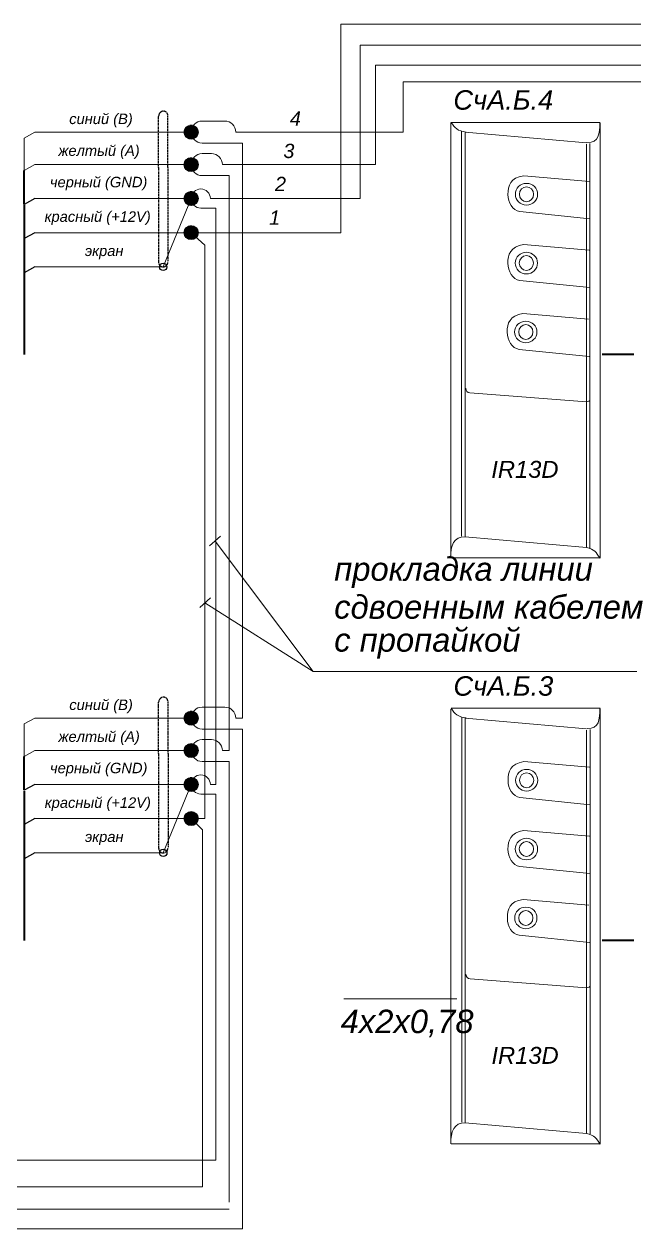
# Model space of a CAD drawing. Header units: millimetres. Extents: x -197802 to 287448, y -91833 to 169529.
# Drawn here: x -66333 to -58703, y 93589 to 108661 of the extents above; entities that cross this region are included whole.
import ezdxf

# ---------------------------------------------------------------- set-up
doc = ezdxf.new("R2010")
doc.units = ezdxf.units.MM
doc.linetypes.add('IMPORT-IMPORT-DASHED', pattern=[19.05, 12.7, -6.35])
doc.layers.add('СКУД', color=7, linetype='Continuous')
doc.styles.get("Standard").update_dxf_attribs({"font": 'arial.ttf'})

msp = doc.modelspace()

# ---------------------------------------------------------------- hatches: boundary and pattern name
at = {"layer": 'СКУД', "lineweight": 18, "true_color": 0x000000}
h = msp.add_hatch(dxfattribs=at)
h.set_pattern_fill('ANGLE', color=18, scale=0.8)
h.set_pattern_definition([(0, (-84706.1136, 143382.137), (0, 5.588), [4.064, -1.524]), (90, (-84706.1136, 143382.137), (-5.588, 3e-16), [4.064, -1.524])])
h.paths.add_polyline_path([(-64331, 107310), (-64244, 107310), (-64157, 107310, -0.999967)])
h.paths.add_polyline_path([(-64244, 107397, -0.414214), (-64157, 107310), (-64244, 107310)])
h.paths.add_polyline_path([(-64244, 107397), (-64244, 107310), (-64331, 107310, -0.414233)])
h = msp.add_hatch(dxfattribs=at)
h.set_pattern_fill('ANGLE', color=18, scale=0.8)
h.set_pattern_definition([(0, (-84706.1136, 142975.892), (0, 5.588), [4.064, -1.524]), (90, (-84706.1136, 142975.892), (-5.588, 3e-16), [4.064, -1.524])])
h.paths.add_polyline_path([(-64331, 106903), (-64244, 106903), (-64157, 106903, -0.999967)])
h.paths.add_polyline_path([(-64244, 106990, -0.414214), (-64157, 106903), (-64244, 106903)])
h.paths.add_polyline_path([(-64244, 106990), (-64244, 106903), (-64331, 106903, -0.414233)])
h = msp.add_hatch(dxfattribs=at)
h.set_pattern_fill('ANGLE', color=18, scale=0.8)
h.set_pattern_definition([(0, (-84706.1136, 142552.125), (0, 5.588), [4.064, -1.524]), (90, (-84706.1136, 142552.125), (-5.588, 3e-16), [4.064, -1.524])])
h.paths.add_polyline_path([(-64331, 106479), (-64244, 106479), (-64157, 106479, -0.999967)])
h.paths.add_polyline_path([(-64244, 106567, -0.414214), (-64157, 106479), (-64244, 106479)])
h.paths.add_polyline_path([(-64244, 106567), (-64244, 106479), (-64331, 106479, -0.414233)])
h = msp.add_hatch(dxfattribs=at)
h.set_pattern_fill('ANGLE', color=18, scale=0.8)
h.set_pattern_definition([(0, (-84706.1136, 142124.5856), (0, 5.588), [4.064, -1.524]), (90, (-84706.1136, 142124.5856), (-5.588, 3e-16), [4.064, -1.524])])
h.paths.add_polyline_path([(-64331, 106052), (-64244, 106052), (-64157, 106052, -0.999967)])
h.paths.add_polyline_path([(-64244, 106139, -0.414214), (-64157, 106052), (-64244, 106052)])
h.paths.add_polyline_path([(-64244, 106139), (-64244, 106052), (-64331, 106052, -0.414233)])
h = msp.add_hatch(dxfattribs=at)
h.set_pattern_fill('ANGLE', color=18, scale=0.8)
h.set_pattern_definition([(0, (-96017.217, 136051.72), (0, 5.588), [4.064, -1.524]), (90, (-96017.217, 136051.72), (-5.588, 3e-16), [4.064, -1.524])])
h.paths.add_polyline_path([(-64330, 99979), (-64243, 99979), (-64156, 99979, -0.999967)])
h.paths.add_polyline_path([(-64243, 100066, -0.414214), (-64156, 99979), (-64243, 99979)])
h.paths.add_polyline_path([(-64243, 100066), (-64243, 99979), (-64330, 99979, -0.414233)])
h = msp.add_hatch(dxfattribs=at)
h.set_pattern_fill('ANGLE', color=18, scale=0.8)
h.set_pattern_definition([(0, (-96017.217, 135645.475), (0, 5.588), [4.064, -1.524]), (90, (-96017.217, 135645.475), (-5.588, 3e-16), [4.064, -1.524])])
h.paths.add_polyline_path([(-64330, 99573), (-64243, 99573), (-64156, 99573, -0.999967)])
h.paths.add_polyline_path([(-64243, 99660, -0.414214), (-64156, 99573), (-64243, 99573)])
h.paths.add_polyline_path([(-64243, 99660), (-64243, 99573), (-64330, 99573, -0.414233)])
h = msp.add_hatch(dxfattribs=at)
h.set_pattern_fill('ANGLE', color=18, scale=0.8)
h.set_pattern_definition([(0, (-96017.217, 135221.708), (0, 5.588), [4.064, -1.524]), (90, (-96017.217, 135221.708), (-5.588, 3e-16), [4.064, -1.524])])
h.paths.add_polyline_path([(-64330, 99149), (-64243, 99149), (-64156, 99149, -0.999967)])
h.paths.add_polyline_path([(-64243, 99236, -0.414214), (-64156, 99149), (-64243, 99149)])
h.paths.add_polyline_path([(-64243, 99236), (-64243, 99149), (-64330, 99149, -0.414233)])
h = msp.add_hatch(dxfattribs=at)
h.set_pattern_fill('ANGLE', color=18, scale=0.8)
h.set_pattern_definition([(0, (-96017.217, 134794.1684), (0, 5.588), [4.064, -1.524]), (90, (-96017.217, 134794.1684), (-5.588, 3e-16), [4.064, -1.524])])
h.paths.add_polyline_path([(-64330, 98722), (-64243, 98722), (-64156, 98722, -0.999967)])
h.paths.add_polyline_path([(-64243, 98809, -0.414214), (-64156, 98722), (-64243, 98722)])
h.paths.add_polyline_path([(-64243, 98809), (-64243, 98722), (-64330, 98722, -0.414233)])

# ---------------------------------------------------------------- linework, layer by layer
at = {"color": 251, "lineweight": 18, "true_color": 0x636466}
for p, q in [((-63878, 102257), (-64013, 102136)), ((-62715, 100562), (-63941, 102195)), ((-64001, 101485), (-64136, 101363)), ((-62715, 100562), (-64073, 101420)), ((-62715, 100562), (-58665, 100562))]:
    msp.add_line(p, q, dxfattribs=at)
at = {"layer": 'СКУД', "color": 7, "linetype": 'IMPORT-IMPORT-DASHED'}
for p, q in [((-64651, 107247), (-64651, 107509)), ((-64533, 107244), (-64533, 107506)), ((-64651, 106868), (-64651, 107247)), ((-64533, 106867), (-64533, 107244)), ((-64651, 105847), (-64651, 105687)), ((-64533, 105847), (-64533, 105700)), ((-64533, 105700), (-64533, 105697)), ((-64650, 99917), (-64650, 100179)), ((-64532, 99913), (-64532, 100175)), ((-64650, 99538), (-64650, 99917)), ((-64532, 99537), (-64532, 99913)), ((-64650, 98517), (-64650, 98356)), ((-64532, 98517), (-64532, 98370)), ((-64532, 98370), (-64532, 98367))]:
    msp.add_line(p, q, dxfattribs=at)
at = {"layer": 'СКУД', "color": 5, "lineweight": 18}
for p, q in [((-64105, 107447), (-63823, 107447)), ((-66200, 107310), (-66333, 107236)), ((-66200, 107310), (-66333, 107236)), ((-64244, 107310), (-66200, 107310)), ((-64105, 107173), (-63823, 107173)), ((-63685, 107310), (-63602, 107310)), ((-63602, 107310), (-61591, 107310)), ((-63602, 107106), (-63602, 100920)), ((-64105, 100117), (-63823, 100117)), ((-66199, 99979), (-66332, 99906)), ((-66199, 99979), (-66332, 99906)), ((-64243, 99979), (-66199, 99979)), ((-63685, 99979), (-63602, 99979)), ((-64105, 99842), (-63823, 99842)), ((-63601, 99776), (-63601, 93589)), ((-63601, 93589), (-71834, 93589))]:
    msp.add_line(p, q, dxfattribs=at)
at = {"layer": 'СКУД', "color": 7, "lineweight": 18}
for p, q in [((-66333, 107204), (-66333, 106830)), ((-64244, 106479), (-64593, 105624)), ((-66332, 99874), (-66332, 99500)), ((-64243, 99149), (-64592, 98294))]:
    msp.add_line(p, q, dxfattribs=at)
at = {"layer": 'СКУД', "color": 40, "lineweight": 18, "true_color": 0xf8d731}
for p, q in [((-64105, 107041), (-63990, 107041)), ((-66200, 106903), (-66333, 106830)), ((-64427, 106903), (-64244, 106903)), ((-63852, 106903), (-63768, 106903)), ((-64105, 106767), (-63823, 106767)), ((-63823, 106767), (-63768, 106767)), ((-63768, 106767), (-63768, 106762)), ((-64105, 99711), (-63990, 99711)), ((-66199, 99573), (-66332, 99500)), ((-64426, 99573), (-64243, 99573)), ((-63852, 99573), (-63768, 99573)), ((-64105, 99436), (-63823, 99436)), ((-63823, 99436), (-63768, 99436)), ((-63768, 99436), (-63768, 99431)), ((-63768, 99431), (-63768, 93922)), ((-63768, 93838), (-71834, 93838))]:
    msp.add_line(p, q, dxfattribs=at)
at = {"layer": 'СКУД', "color": 18, "true_color": 0x000000}
for p, q in [((-66200, 106479), (-66333, 106406)), ((-66199, 99149), (-66332, 99076))]:
    msp.add_line(p, q, dxfattribs=at)
at = {"layer": 'СКУД', "color": 18, "lineweight": 18, "true_color": 0x000000}
for p, q in [((-66200, 106479), (-66333, 106406)), ((-64244, 106479), (-66200, 106479)), ((-66199, 99149), (-66332, 99076)), ((-64243, 99149), (-66199, 99149)), ((-62331, 96466), (-60920, 96466))]:
    msp.add_line(p, q, dxfattribs=at)
at = {"layer": 'СКУД', "color": 241, "lineweight": 18, "true_color": 0xf7abae}
for p, q in [((-63936, 106479), (-64003, 106479)), ((-64123, 106360), (-63935, 106360)), ((-63935, 106360), (-63936, 101254)), ((-63936, 101254), (-63936, 99149)), ((-64123, 99029), (-63935, 99029)), ((-63936, 99149), (-64003, 99149)), ((-63935, 99029), (-63935, 99008)), ((-63935, 99008), (-63935, 94586)), ((-63935, 94586), (-63935, 94448)), ((-63935, 94448), (-71918, 94448))]:
    msp.add_line(p, q, dxfattribs=at)
at = {"layer": 'СКУД', "color": 1}
for p, q in [((-66200, 106052), (-66333, 105979)), ((-66199, 98722), (-66332, 98648))]:
    msp.add_line(p, q, dxfattribs=at)
at = {"layer": 'СКУД', "color": 1, "lineweight": 18}
for p, q in [((-64244, 106052), (-64427, 106052)), ((-64244, 106052), (-64073, 106052)), ((-64243, 106052), (-64072, 106052)), ((-64073, 101420), (-64073, 105894)), ((-64072, 98722), (-64073, 101420)), ((-64243, 98722), (-64426, 98722)), ((-64243, 98722), (-64072, 98722)), ((-64101, 98580), (-64101, 94254)), ((-64101, 94254), (-64101, 94116)), ((-64101, 94116), (-72001, 94116))]:
    msp.add_line(p, q, dxfattribs=at)
at = {"layer": 'СКУД', "color": 7}
for p, q in [((-66200, 105624), (-66333, 105551)), ((-66199, 98294), (-66332, 98221))]:
    msp.add_line(p, q, dxfattribs=at)
at = {"layer": 'СКУД', "color": 1, "lineweight": 18}
for points in [[(-54268, 106048), (-54268, 108661), (-62371, 108661), (-62371, 106052)], [(-66200, 106052), (-64427, 106052)], [(-64243, 106052), (-64073, 105894)], [(-64073, 106052), (-62371, 106052)], [(-66199, 98722), (-64426, 98722)], [(-64243, 98722), (-64101, 98580)]]:
    msp.add_lwpolyline(points, dxfattribs=at)
at = {"layer": 'СКУД', "color": 241, "lineweight": 18, "true_color": 0xf7abae}
for points in [[(-54555, 106476), (-54555, 108397), (-62129, 108397), (-62129, 106479)], [(-63936, 106479), (-62129, 106479)]]:
    msp.add_lwpolyline(points, dxfattribs=at)
at = {"layer": 'СКУД', "color": 40, "lineweight": 18, "true_color": 0xf8d731}
for points in [[(-54842, 106899), (-54842, 108147), (-61937, 108147), (-61937, 106903)], [(-66200, 106903), (-64427, 106903)], [(-63769, 106903), (-61937, 106903)], [(-63768, 99573), (-63768, 106762), (-63768, 106762)], [(-66199, 99573), (-64426, 99573)]]:
    msp.add_lwpolyline(points, dxfattribs=at)
at = {"layer": 'СКУД', "color": 5, "lineweight": 18}
for points in [[(-55973, 107313), (-55129, 107313), (-55129, 107941), (-61591, 107941), (-61591, 107310)], [(-66200, 107310), (-64427, 107310)], [(-63823, 107173), (-63601, 107173), (-63601, 107106)], [(-63685, 107310), (-63602, 107310)], [(-63602, 100920), (-63602, 99979)], [(-66199, 99979), (-64426, 99979)], [(-63685, 99979), (-63602, 99979)], [(-63823, 99842), (-63601, 99842), (-63601, 99776)]]:
    msp.add_lwpolyline(points, dxfattribs=at)
at = {"layer": 'СКУД', "color": 7, "lineweight": 18}
for points in [[(-60993, 101988), (-60993, 107421)], [(-59128, 107432), (-60992, 107432)], [(-60859, 102256), (-60859, 107317)], [(-59127, 101981), (-59127, 107428)], [(-66333, 107236), (-66333, 106774)], [(-60815, 102249), (-60815, 107309)], [(-59298, 107178), (-60815, 107309)], [(-59253, 102107), (-59253, 107168)], [(-59298, 102115), (-59298, 107161)], [(-59261, 106694), (-60082, 106765)], [(-59253, 106226), (-60131, 106315)], [(-59263, 105834), (-60084, 105904)], [(-66200, 105624), (-64593, 105624)], [(-59255, 105365), (-60132, 105455)], [(-59270, 104971), (-60092, 105042)], [(-59263, 104503), (-60140, 104592)], [(-59298, 103936), (-60755, 104048)], [(-59298, 102115), (-60815, 102249)], [(-59128, 101983), (-60992, 101983)], [(-60992, 94658), (-60992, 100090)], [(-59127, 100102), (-60991, 100102)], [(-59126, 94650), (-59126, 100098)], [(-60858, 94926), (-60858, 99986)], [(-60813, 94918), (-60813, 99979)], [(-59297, 99847), (-60813, 99979)], [(-66332, 99906), (-66332, 99444)], [(-59297, 94784), (-59297, 99830)], [(-59252, 94777), (-59252, 99838)], [(-59260, 99364), (-60081, 99435)], [(-59252, 98896), (-60129, 98985)], [(-59261, 98503), (-60083, 98574)], [(-66199, 98294), (-64592, 98294)], [(-59254, 98035), (-60131, 98124)], [(-59269, 97641), (-60090, 97712)], [(-59261, 97173), (-60139, 97262)], [(-59297, 96606), (-60754, 96717)], [(-59297, 94784), (-60813, 94918)], [(-59127, 94652), (-60991, 94652)]]:
    msp.add_lwpolyline(points, dxfattribs=at)
at = {"layer": 'СКУД', "color": 7, "linetype": 'IMPORT-IMPORT-DASHED'}
for points in [[(-64651, 106868), (-64651, 105847)], [(-64533, 106867), (-64533, 105847)], [(-64650, 99538), (-64650, 98517)], [(-64532, 99537), (-64532, 98517)]]:
    msp.add_lwpolyline(points, dxfattribs=at)
at = {"layer": 'СКУД', "color": 7, "lineweight": 35}
for points in [[(-66333, 106406), (-66333, 106830)], [(-66333, 106395), (-66333, 104526)], [(-58705, 104526), (-59101, 104526)], [(-66332, 99076), (-66332, 99500)], [(-66332, 99065), (-66332, 97196)], [(-58704, 97196), (-59100, 97196)]]:
    msp.add_lwpolyline(points, dxfattribs=at)
at = {"layer": 'СКУД', "color": 18, "lineweight": 18, "true_color": 0x000000}
for points in [[(-66200, 106479), (-64427, 106479)], [(-66199, 99149), (-64426, 99149)]]:
    msp.add_lwpolyline(points, dxfattribs=at)
at = {"layer": 'СКУД', "color": 18, "true_color": 0x000000}
for centre in [(-64244, 107310), (-64244, 106903), (-64244, 106479), (-64244, 106052), (-64243, 99979), (-64243, 99573), (-64243, 99149), (-64243, 98722)]:
    msp.add_circle(centre, 87.1, dxfattribs=at)
at = {"layer": 'СКУД', "color": 7, "lineweight": 18}
for centre in [(-64244, 107310), (-64244, 106903), (-64244, 106479), (-64244, 106052), (-64243, 99979), (-64243, 99573), (-64243, 99149), (-64243, 98722)]:
    msp.add_circle(centre, 29.7, dxfattribs=at)
at = {"layer": 'СКУД'}
for centre in [(-64593, 105624), (-64592, 98294)]:
    msp.add_circle(centre, 46.6, dxfattribs=at)
at = {"layer": 'СКУД', "color": 5, "lineweight": 18}
for centre, start, end in [((-64105, 107310), 90, 180), ((-63823, 107310), 0, 90), ((-64105, 107311), 180, 270), ((-64105, 99979), 90, 180), ((-63823, 99979), 0, 90), ((-64105, 99980), 180, 270)]:
    msp.add_arc(centre, 138, start, end, dxfattribs=at)
at = {"layer": 'СКУД', "color": 40, "lineweight": 18, "true_color": 0xf8d731}
for centre, start, end in [((-64105, 106903), 90, 180), ((-63990, 106903), 0, 90), ((-64105, 106904), 180, 270), ((-64105, 99573), 90, 180), ((-63990, 99573), 0, 90), ((-64105, 99574), 180, 270)]:
    msp.add_arc(centre, 138, start, end, dxfattribs=at)
at = {"layer": 'СКУД', "color": 241, "lineweight": 18, "true_color": 0xf7abae}
for centre, start, end in [((-64123, 106479), 0, 180), ((-64123, 106479), 180, 270), ((-64123, 99149), 0, 180), ((-64123, 99149), 180, 270)]:
    msp.add_arc(centre, 120, start, end, dxfattribs=at)
at = {"layer": 'СКУД', "color": 7, "linetype": 'IMPORT-IMPORT-DASHED'}
for points in [[(-64533, 107506), (-64532, 107594), (-64644, 107591), (-64651, 107509)], [(-64651, 105687), (-64649, 105601), (-64539, 105606), (-64533, 105687)], [(-64532, 100175), (-64531, 100264), (-64643, 100260), (-64650, 100179)], [(-64650, 98356), (-64648, 98271), (-64538, 98275), (-64532, 98356)]]:
    msp.add_open_spline(points, degree=3, dxfattribs=at)
at = {"layer": 'СКУД', "color": 7, "lineweight": 18}
for points in [[(-60992, 107432), (-60945, 107363), (-60908, 107323), (-60803, 107311)], [(-59131, 107430), (-59131, 107293), (-59138, 107174), (-59291, 107181)], [(-60279, 106531), (-60279, 106638), (-60250, 106739), (-60082, 106765)], [(-60279, 106531), (-60279, 106428), (-60220, 106330), (-60131, 106315)], [(-60281, 105670), (-60281, 105777), (-60251, 105878), (-60084, 105904)], [(-60281, 105670), (-60281, 105567), (-60222, 105469), (-60132, 105455)], [(-60289, 104808), (-60289, 104915), (-60259, 105016), (-60092, 105042)], [(-60289, 104808), (-60289, 104705), (-60229, 104607), (-60140, 104592)], [(-60807, 104107), (-60807, 104074), (-60784, 104048), (-60755, 104048)], [(-59253, 103966), (-59253, 103949), (-59273, 103936), (-59298, 103936)], [(-60997, 101985), (-60997, 102137), (-60956, 102252), (-60815, 102249)], [(-59127, 101981), (-59179, 102055), (-59194, 102089), (-59298, 102115)], [(-60991, 100102), (-60944, 100033), (-60906, 99992), (-60802, 99981)], [(-59130, 100100), (-59130, 99962), (-59137, 99843), (-59289, 99851)], [(-60278, 99200), (-60278, 99307), (-60248, 99409), (-60081, 99435)], [(-60278, 99200), (-60278, 99098), (-60219, 99000), (-60129, 98985)], [(-60280, 98340), (-60280, 98447), (-60250, 98548), (-60083, 98574)], [(-60280, 98340), (-60280, 98237), (-60221, 98139), (-60131, 98124)], [(-60287, 97477), (-60287, 97584), (-60258, 97686), (-60090, 97712)], [(-60287, 97477), (-60287, 97375), (-60228, 97277), (-60139, 97262)], [(-60806, 96777), (-60806, 96744), (-60783, 96717), (-60754, 96717)], [(-59252, 96635), (-59252, 96619), (-59272, 96606), (-59297, 96606)], [(-60996, 94654), (-60996, 94806), (-60955, 94922), (-60813, 94918)], [(-59126, 94650), (-59178, 94725), (-59193, 94758), (-59297, 94784)]]:
    msp.add_open_spline(points, degree=3, dxfattribs=at)
for points in [[(-60186, 106533), (-60186, 106458), (-60124, 106397), (-60047, 106397), (-59970, 106397), (-59908, 106458), (-59908, 106533), (-59908, 106608), (-59970, 106668), (-60047, 106668), (-60124, 106668), (-60186, 106608), (-60186, 106533)], [(-60136, 106533), (-60136, 106481), (-60096, 106440), (-60047, 106440), (-59998, 106440), (-59958, 106481), (-59958, 106533), (-59958, 106584), (-59998, 106626), (-60047, 106626), (-60096, 106626), (-60136, 106584), (-60136, 106533)], [(-60188, 105672), (-60188, 105597), (-60126, 105536), (-60049, 105536), (-59972, 105536), (-59909, 105597), (-59909, 105672), (-59909, 105747), (-59972, 105808), (-60049, 105808), (-60126, 105808), (-60188, 105747), (-60188, 105672)], [(-60138, 105672), (-60138, 105621), (-60098, 105579), (-60049, 105579), (-60000, 105579), (-59960, 105621), (-59960, 105672), (-59960, 105723), (-60000, 105765), (-60049, 105765), (-60098, 105765), (-60138, 105723), (-60138, 105672)], [(-60196, 104810), (-60196, 104735), (-60133, 104674), (-60056, 104674), (-59979, 104674), (-59917, 104735), (-59917, 104810), (-59917, 104885), (-59979, 104945), (-60056, 104945), (-60133, 104945), (-60196, 104885), (-60196, 104810)], [(-60145, 104810), (-60145, 104758), (-60106, 104717), (-60056, 104717), (-60007, 104717), (-59967, 104758), (-59967, 104810), (-59967, 104861), (-60007, 104903), (-60056, 104903), (-60106, 104903), (-60145, 104861), (-60145, 104810)], [(-60185, 99202), (-60185, 99127), (-60123, 99067), (-60046, 99067), (-59969, 99067), (-59906, 99127), (-59906, 99202), (-59906, 99277), (-59969, 99338), (-60046, 99338), (-60123, 99338), (-60185, 99277), (-60185, 99202)], [(-60135, 99202), (-60135, 99151), (-60095, 99109), (-60046, 99109), (-59997, 99109), (-59957, 99151), (-59957, 99202), (-59957, 99254), (-59997, 99295), (-60046, 99295), (-60095, 99295), (-60135, 99254), (-60135, 99202)], [(-60187, 98342), (-60187, 98267), (-60125, 98206), (-60048, 98206), (-59971, 98206), (-59908, 98267), (-59908, 98342), (-59908, 98417), (-59971, 98477), (-60048, 98477), (-60125, 98477), (-60187, 98417), (-60187, 98342)], [(-60137, 98342), (-60137, 98290), (-60097, 98249), (-60048, 98249), (-59998, 98249), (-59958, 98290), (-59958, 98342), (-59958, 98393), (-59998, 98435), (-60048, 98435), (-60097, 98435), (-60137, 98393), (-60137, 98342)], [(-60194, 97479), (-60194, 97404), (-60132, 97344), (-60055, 97344), (-59978, 97344), (-59916, 97404), (-59916, 97479), (-59916, 97554), (-59978, 97615), (-60055, 97615), (-60132, 97615), (-60194, 97554), (-60194, 97479)], [(-60144, 97479), (-60144, 97428), (-60104, 97386), (-60055, 97386), (-60006, 97386), (-59966, 97428), (-59966, 97479), (-59966, 97531), (-60006, 97572), (-60055, 97572), (-60104, 97572), (-60144, 97531), (-60144, 97479)]]:
    msp.add_open_spline(points, degree=3, knots=[0, 0, 0, 0, 1, 1, 1, 2, 2, 2, 3, 3, 3, 4, 4, 4, 4], dxfattribs=at)

# ---------------------------------------------------------------- texts
at = {"layer": 'СКУД', "color": 7}
for s, insert, char_height, attachment_point in [('{\\fArial|b0|i1|c204|p34;СчА.Б.4}', (-59713, 107587), 243.74, 9), ('\\fArial|b0|i1|c0|p34;\\W1;синий (B)', (-64974, 107371), 131.44, 9), ('\\fArial|b0|i1|c0|p34;\\W1;4', (-63008, 107392), 178.65, 7), ('\\fArial|b0|i1|c0|p34;\\W1;3', (-63090, 106983), 178.65, 7), ('\\fArial|b0|i1|c0|p34;\\W1;желтый (A)', (-64887, 106973), 131.44, 9), ('\\fArial|b0|i1|c0|p34;\\W1;черный (GND)', (-64791, 106580), 131.44, 9), ('\\fArial|b0|i1|c0|p34;\\W1;2', (-63195, 106572), 178.65, 7), ('\\fArial|b0|i1|c0|p34;\\W1;красный (+12V)', (-64749, 106148), 131.44, 9), ('\\fArial|b0|i1|c0|p34;\\W1;1', (-63268, 106151), 178.65, 7), ('{\\fArial|b0|i1|c204|p34;экран}', (-65090, 105720), 131.44, 9), ('{\\fArial|b0|i1|c204|p34;IR13D}', (-59647, 102982), 212.33, 9), ('{\\fArial|b0|i1|c204|p34;прокладка линии }', (-62453, 101609), 293.39, 7), ('{\\fArial|b0|i1|c204|p34;сдвоенным кабелем}', (-62453, 101219), 293.39, 7), ('{\\fArial|b0|i1|c204|p34;с пропайкой}', (-62453, 100722), 293.39, 7), ('{\\fArial|b0|i1|c204|p34;СчА.Б.3}', (-59712, 100256), 243.74, 9), ('\\fArial|b0|i1|c0|p34;\\W1;синий (B)', (-64973, 100041), 131.44, 9), ('\\fArial|b0|i1|c0|p34;\\W1;желтый (A)', (-64886, 99643), 131.44, 9), ('\\fArial|b0|i1|c0|p34;\\W1;черный (GND)', (-64790, 99250), 131.44, 9), ('\\fArial|b0|i1|c0|p34;\\W1;красный (+12V)', (-64747, 98817), 131.44, 9), ('{\\fArial|b0|i1|c204|p34;экран}', (-65089, 98390), 131.44, 9), ('{\\fArial|b0|i1|c204|p34;4х2х0,78}', (-62373, 95984), 293.39, 7), ('{\\fArial|b0|i1|c204|p34;IR13D}', (-59645, 95651), 212.33, 9)]:
    msp.add_mtext(s, dxfattribs=dict(at, insert=insert, char_height=char_height, attachment_point=attachment_point))

doc.saveas('drawing.dxf')
